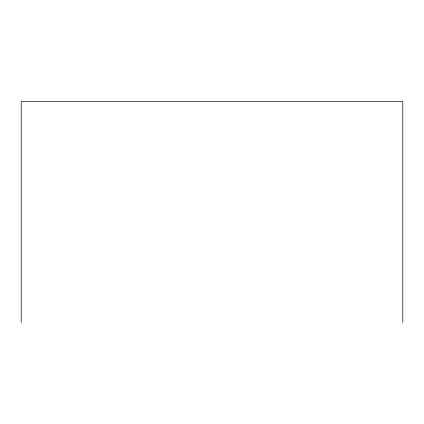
<?xml version="1.0" encoding="UTF-8"?>
<svg xmlns="http://www.w3.org/2000/svg" width="424" height="424" viewBox="0 0 424 424"><rect width="100%" height="100%" fill="white"/><g stroke="black" fill="none" stroke-linecap="round" stroke-linejoin="round"><path stroke-width="0.64" d="M402.8 322.452L402.8 101.548L21.2 101.548L21.2 322.452"/></g></svg>
